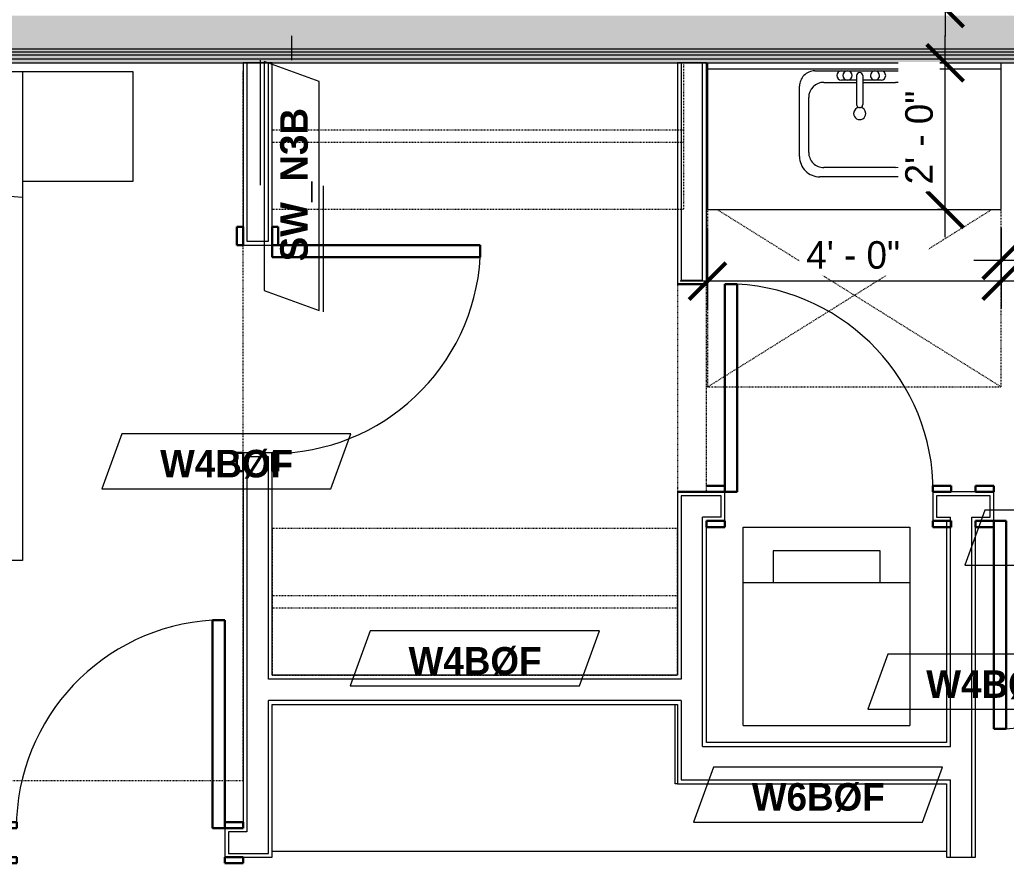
# Model space of a CAD drawing. Header units: inches. Extents: x -4010 to -1872, y 9846 to 12241.
# Drawn here: x -3726.6 to -3565.3, y 10702.8 to 10840.8 of the extents above; entities that cross this region are included whole.
import ezdxf

# ---------------------------------------------------------------- set-up
doc = ezdxf.new("R2010")
doc.units = ezdxf.units.IN
doc.header["$MEASUREMENT"] = 0
doc.linetypes.add('Dash', pattern=[0.25, 0.125, -0.125])
doc.linetypes.add('Overhead', pattern=[0.15625, 0.09375, -0.0625])
for name, color, linetype, lineweight in [('0-1', 7, 'Continuous', 5), ('A-ANNO-DIMS', 211, 'Continuous', 9), ('A-ANNO-DIMS-48', 211, 'Continuous', 9), ('A-DETL-GENF-3', 92, 'Overhead', 9), ('A-DETL-MEDM', 33, 'Continuous', 30), ('A-DOOR-3', 31, 'Continuous', 9), ('A-DOOR-4', 31, 'Continuous', 30), ('A-DOOR-FRAM-3', 31, 'Continuous', 30), ('A-GENM', 5, 'Continuous', 9), ('A-GENM-HDLN', 13, 'Dash', 9), ('A-WALL', 113, 'Continuous', 18), ('A-WALL-2', 250, 'Continuous', 18), ('A-WALL-3', 113, 'Continuous', 9), ('A-WALL-IDEN', 211, 'Continuous', 9), ('I-FURN', 30, 'Continuous', 9), ('I-FURN-HDLN', 30, 'Dash', 9), ('I-WALL-1', 21, 'Continuous', 18), ('I-WALL-2', 241, 'Continuous', 5), ('I-WALL-3', 7, 'Continuous', 9), ('P-SANR-FIXT', 6, 'Continuous', 9), ('Q-CASE', 31, 'Continuous', 9), ('Q-CASE-HDLN', 31, 'Dash', 9)]:
    doc.layers.add(name, color=color, linetype=linetype, lineweight=lineweight)
doc.styles.add('Century Gothic', font='ufonts.com_century-gothic.ttf', dxfattribs={"height": 4.5})
doc.styles.add('Century Gothic_B', font='GOTHICB.TTF', dxfattribs={"height": 4.5})
doc.dimstyles.new('OD_1__HACK_2', dxfattribs={"dimscale": 12, "dimtxt": 4.698757, "dimasz": 0.5, "dimexe": 0.375, "dimexo": 0.25, "dimgap": 0.0625, "dimtad": 1, "dimdec": 4, "dimrnd": 0.0625, "dimzin": 3, "dimdsep": 46, "dimlunit": 4, "dimtxsty": 'Century Gothic', "dimblk1": 'OBLIQUE', "dimblk2": 'OBLIQUE', "dimsah": 1, "dimcen": 0.09, "dimdle": 0.375, "dimazin": 0, "dimtfac": 1, "dimtdec": 4, "dimtix": 1, "dimtmove": 0, "dimatfit": 3, "dimfxl": 1, "dimtvp": 1, "dimtfill": 1, "dimfrac": 2, "dimtolj": 1, "dimtzin": 0, "dimarcsym": 2})

# ---------------------------------------------------------------- blocks, each defined once
blk = doc.blocks.new('CTR - 1st Phase - Common Walls_rvt-1-UNITS PLANS - 3RD FLOOR')
at = {"layer": 'I-WALL-1'}
blk.add_hatch(color=256, dxfattribs=at).paths.add_polyline_path([(-3489.45, 10833.75), (-3487.3, 10833.75), (-3487.3, 10834.38), (-3852.47, 10834.38), (-3852.47, 10833.75), (-3494.85, 10833.75)], flags=0)
at = {"layer": 'I-WALL-2'}
for points in [[(-3487.3, 10836), (-3486.67, 10836), (-3486.67, 10841.5), (-3852.47, 10841.5), (-3852.47, 10836), (-3494.85, 10836)], [(-3486.67, 10835.5), (-3486.67, 10836), (-3852.47, 10836), (-3852.47, 10835.5), (-3487.3, 10835.5)], [(-3494.85, 10835), (-3486.67, 10835), (-3486.67, 10835.5), (-3852.47, 10835.5), (-3852.47, 10835), (-3512.01, 10835)], [(-3486.67, 10834.38), (-3486.67, 10835), (-3852.47, 10835), (-3852.47, 10834.38), (-3487.3, 10834.38)]]:
    blk.add_hatch(color=256, dxfattribs=at).paths.add_polyline_path(points, flags=0)
at = {"layer": 'A-WALL-2'}
for p, q in [((-3487.3, 10836), (-3852.47, 10836)), ((-3487.3, 10835.5), (-3852.47, 10835.5)), ((-3487.3, 10835), (-3852.47, 10835)), ((-3487.3, 10834.38), (-3852.47, 10834.38))]:
    blk.add_line(p, q, dxfattribs=at)
at = {"layer": 'I-WALL-3'}
blk.add_line((-3852.47, 10833.75), (-3527.82, 10833.75), dxfattribs=at)
blk = doc.blocks.new('SWING - SINGLE - FLUSH - 2-10 x 6-8 - PRIVACY-3199407-UNITS PLANS - 3RD FLOOR')
at = {"layer": 'A-DOOR-3'}
blk.add_arc((17, 2.37), 34.07, 93.3657, 180, dxfattribs=at)
at = {"layer": 'A-DOOR-4'}
for p, q in [((15, 2.37), (15, 36.38)), ((17, 36.38), (15, 36.38)), ((17, 2.37), (17, 36.38)), ((17, 2.37), (15, 2.37))]:
    blk.add_line(p, q, dxfattribs=at)
at = {"layer": 'A-DOOR-FRAM-3'}
for p, q in [((-17, 3.37), (-20, 3.37)), ((-20, 3.37), (-20, 2.37)), ((-17, 2.37), (-17, 3.37)), ((20, 3.37), (17, 3.37)), ((17, 3.37), (17, 2.37)), ((20, 2.37), (20, 3.37)), ((-20, 2.37), (-17, 2.37)), ((17, 2.37), (20, 2.37)), ((-17, -2.38), (-20, -2.38)), ((-20, -2.38), (-20, -3.38)), ((-17, -3.38), (-17, -2.38)), ((20, -2.38), (17, -2.38)), ((17, -2.38), (17, -3.38)), ((20, -3.38), (20, -2.38)), ((-20, -3.38), (-17, -3.38)), ((17, -3.38), (20, -3.38))]:
    blk.add_line(p, q, dxfattribs=at)
blk = doc.blocks.new('OD_CW_Closet - OD_CW_Closet-3838442-UNITS PLANS - 3RD FLOOR')
at = {"layer": 'Q-CASE-HDLN'}
for p, q in [((0.74, -24), (0.74, 0)), ((0.74, 0), (67.99, 0)), ((67.99, 0), (67.99, -24)), ((0.74, -11), (67.99, -11)), ((0.74, -13), (67.99, -13)), ((67.99, -24), (0.74, -24))]:
    blk.add_line(p, q, dxfattribs=at)
blk = doc.blocks.new('Bed-Standard - King 78_ x 80_-V9-UNITS PLANS - 3RD FLOOR')
at = {"layer": 'I-FURN'}
for p, q in [((-28.31, 41.8), (49.69, 41.8)), ((-28.31, -38.2), (-28.31, 41.8)), ((49.69, 41.8), (49.69, -38.2)), ((49.69, -24.2), (-28.31, -17.63)), ((-25.31, -24.2), (46.69, -24.2)), ((-25.31, -36.2), (-25.31, -24.2)), ((46.69, -36.2), (46.69, -24.2)), ((-25.31, -36.2), (46.69, -36.2)), ((49.69, -38.2), (-28.31, -38.2))]:
    blk.add_line(p, q, dxfattribs=at)
at = {"layer": 'I-FURN-HDLN'}
for p, q in [((-64.31, 77.8), (73.69, 77.8)), ((-64.31, 27.19), (-64.31, 77.8)), ((67.69, 77.8), (67.69, 49.81)), ((73.69, 77.8), (73.69, 49.25)), ((67.69, 40.75), (67.69, -38.2)), ((73.69, 40.75), (73.69, -38.2)), ((-64.31, -9.81), (-64.31, 24.19)), ((-64.31, -38.2), (-64.31, -12.81))]:
    blk.add_line(p, q, dxfattribs=at)
blk = doc.blocks.new('SWING - SINGLE - FLUSH - 2-10 x 6-8 - PRIVACY-3199405-UNITS PLANS - 3RD FLOOR')
at = {"layer": 'A-DOOR-3'}
blk.add_arc((17, -2.37), 34.07, 180, 266.6343, dxfattribs=at)
at = {"layer": 'A-DOOR-4'}
for p, q in [((15, -2.37), (15, -36.38)), ((17, -2.37), (15, -2.37)), ((17, -2.37), (17, -36.38)), ((17, -36.38), (15, -36.38))]:
    blk.add_line(p, q, dxfattribs=at)
at = {"layer": 'A-DOOR-FRAM-3'}
for p, q in [((-20, 2.38), (-20, 3.38)), ((-20, 3.38), (-17, 3.38)), ((-17, 3.38), (-17, 2.38)), ((17, 2.38), (17, 3.38)), ((17, 3.38), (20, 3.38)), ((20, 3.38), (20, 2.38)), ((-17, 2.38), (-20, 2.38)), ((20, 2.38), (17, 2.38)), ((-20, -2.37), (-17, -2.37)), ((-20, -3.37), (-20, -2.37)), ((-17, -2.37), (-17, -3.37)), ((17, -2.37), (20, -2.37)), ((17, -3.37), (17, -2.37)), ((20, -2.37), (20, -3.37)), ((-17, -3.37), (-20, -3.37)), ((20, -3.37), (17, -3.37))]:
    blk.add_line(p, q, dxfattribs=at)
blk = doc.blocks.new('Table-Night Stand - 18_ x 18_ x 24_-V15-UNITS PLANS - 3RD FLOOR')
at = {"layer": 'I-FURN'}
for p, q in [((0.15, 0), (18.15, 0)), ((0.15, -18), (0.15, 0)), ((18.15, -18), (0.15, -18))]:
    blk.add_line(p, q, dxfattribs=at)
blk = doc.blocks.new('Stacked Washer and Dryer - 26_x25_ - Private-3627842-UNITS PLANS - 3RD FLOOR')
at = {"layer": 'P-SANR-FIXT'}
for p, q in [((0, 13.625), (32.4375, 13.625)), ((0, 13.625), (0, -13.625)), ((23.34375, -13.625), (23.34375, 13.625)), ((32.4375, 13.625), (32.4375, -13.625)), ((28.53125, 8.75), (23.34375, 8.75)), ((28.53125, -8.75), (28.53125, 8.75)), ((23.34375, -8.75), (28.53125, -8.75)), ((32.4375, -13.625), (0, -13.625))]:
    blk.add_line(p, q, dxfattribs=at)
blk = doc.blocks.new('Door-Opening - 34_ x 80_-3928388-UNITS PLANS - 3RD FLOOR')
at = {"layer": 'A-DETL-GENF-3'}
for p, q in [((16.68, 2.38), (-17.32, 2.38)), ((-17.32, -2.37), (16.68, -2.37))]:
    blk.add_line(p, q, dxfattribs=at)
at = {"layer": 'A-DETL-MEDM'}
for p, q in [((-17.32, 2.38), (-17.32, -2.37)), ((16.68, -2.37), (16.68, 2.38))]:
    blk.add_line(p, q, dxfattribs=at)
blk = doc.blocks.new('M_Sink Vanity-Square - 500 x 440mm-1372835-UNITS PLANS - 3RD FLOOR')
at = {"layer": 'P-SANR-FIXT'}
for p, q in [((-5.72, 10.23), (7.14, 10.23)), ((-5.22, 8.73), (6.46, 8.73)), ((-9.22, -4.59), (-9.22, 6.73)), ((10.46, 6.91), (10.46, -4.59)), ((-7.72, -2.72), (-7.72, 6.23)), ((8.96, 6.23), (8.96, -2.72)), ((0.12, -6.33), (0.12, -1.59)), ((1.12, -6.33), (1.12, -1.59)), ((0.12, -5.22), (-5.22, -5.22)), ((-2.88, -5.59), (0.12, -5.59)), ((6.46, -5.22), (1.12, -5.22)), ((1.12, -5.59), (3.62, -5.59)), ((7.96, -7.09), (-6.72, -7.09)), ((3.62, -7.09), (-2.88, -7.09))]:
    blk.add_line(p, q, dxfattribs=at)
for centre, radius, start, end in [((-5.72, 6.73), 3.5, 90, 180), ((7.14, 6.91), 3.32, 360, 90), ((-5.22, 6.23), 2.5, 90, 180), ((6.46, 6.23), 2.5, 360, 90), ((0.62, -0.13), 1, 360, 180), ((0.62, -0.13), 1, 180, 0), ((0.62, -1.59), 0.5, 360, 180), ((-5.22, -2.72), 2.5, 180, 270), ((6.46, -2.72), 2.5, 270, 360), ((-6.72, -4.59), 2.5, 180, 270), ((7.96, -4.59), 2.5, 270, 0), ((-2.88, -6.34), 0.75, 90, 270), ((-1.88, -6.34), 0.75, 360, 180), ((-1.88, -6.34), 0.75, 180, 0), ((0.62, -6.33), 0.5, 180, 0), ((2.62, -6.34), 0.75, 0, 180), ((2.62, -6.34), 0.75, 180, 0), ((3.62, -6.34), 0.75, 270, 90)]:
    blk.add_arc(centre, radius, start, end, dxfattribs=at)
blk = doc.blocks.new('Bath Vanity - Bath Vanity 48_-3150017-UNITS PLANS - 3RD FLOOR')
at = {"layer": 'Q-CASE'}
for p, q in [((24.74, 24), (-23.26, 24)), ((-23.26, 24), (-23.26, 1)), ((24.74, 1), (24.74, 24))]:
    blk.add_line(p, q, dxfattribs=at)
blk = doc.blocks.new('ADA Clearances - 30_x48_-V26-UNITS PLANS - 3RD FLOOR')
at = {"layer": 'A-GENM-HDLN'}
for p, q in [((-14, -22.41), (15, 24)), ((15, 24), (-14, 24)), ((15, -24), (15, 24)), ((15, -24), (-14, 22.41)), ((-14, -24), (15, -24))]:
    blk.add_line(p, q, dxfattribs=at)
blk = doc.blocks.new('BATHROOM MIRROR - BATHROOM MIRROR 48_-3123886-UNITS PLANS - 3RD FLOOR')
at = {"layer": 'Q-CASE'}
for p, q in [((-23.26, -23), (24.74, -23)), ((-23.26, -23), (-23.26, -24)), ((24.74, -24), (-23.26, -24)), ((24.74, -24), (24.74, -23))]:
    blk.add_line(p, q, dxfattribs=at)
blk = doc.blocks.new('SWING - SINGLE - FLUSH - 2-10 x 6-8 - PASSAGE-3928390-UNITS PLANS - 3RD FLOOR')
at = {"layer": 'A-DOOR-3'}
blk.add_arc((17, -2.37), 34.07, 180, 266.6343, dxfattribs=at)
at = {"layer": 'A-DOOR-4'}
for p, q in [((15, -2.37), (15, -36.38)), ((17, -2.37), (15, -2.37)), ((17, -2.37), (17, -36.38)), ((17, -36.38), (15, -36.38))]:
    blk.add_line(p, q, dxfattribs=at)
at = {"layer": 'A-DOOR-FRAM-3'}
for p, q in [((-20, 2.38), (-20, 3.38)), ((-20, 3.38), (-17, 3.38)), ((-17, 3.38), (-17, 2.38)), ((17, 2.38), (17, 3.38)), ((17, 3.38), (20, 3.38)), ((20, 3.38), (20, 2.38)), ((-17, 2.38), (-20, 2.38)), ((20, 2.38), (17, 2.38)), ((-20, -2.37), (-17, -2.37)), ((-20, -3.37), (-20, -2.37)), ((-17, -2.37), (-17, -3.37)), ((17, -2.37), (20, -2.37)), ((17, -3.37), (17, -2.37)), ((-17, -3.37), (-20, -3.37)), ((20, -3.37), (17, -3.37))]:
    blk.add_line(p, q, dxfattribs=at)
blk = doc.blocks.new('OD_CW_Closet - OD_CW_Closet-3890306-UNITS PLANS - 3RD FLOOR')
at = {"layer": 'Q-CASE-HDLN'}
for p, q in [((66.99, 24), (0.74, 24)), ((0.74, 24), (0.74, 0)), ((66.99, 0), (66.99, 24)), ((0.74, 13), (66.99, 13)), ((0.74, 11), (66.99, 11)), ((0.74, 0), (66.99, 0))]:
    blk.add_line(p, q, dxfattribs=at)
blk = doc.blocks.new('Casework 16 - Casework 1-3930324-UNITS PLANS - 3RD FLOOR')
at = {"layer": 'Q-CASE'}
for p, q in [((-3619.4, 10715.81), (-3619.4, 10728.81)), ((-3619.05, 10715.81), (-3619.4, 10715.81)), ((-3685.3, 10704.81), (-3575.05, 10704.81))]:
    blk.add_line(p, q, dxfattribs=at)
blk = doc.blocks.new('DIMBLOCK189-UNITS PLANS - 3RD FLOOR')
at = {"layer": 'A-ANNO-DIMS-48'}
for p, q in [((-3614.11, 10806.75), (-3614.11, 10793.57)), ((-3614.11, 10798.07), (-3614.11, 10806.75)), ((-3566.11, 10806.75), (-3566.11, 10793.57)), ((-3566.11, 10798.07), (-3566.11, 10806.75)), ((-3561.61, 10798.07), (-3618.61, 10798.07))]:
    blk.add_line(p, q, dxfattribs=at)
at = {"layer": 'A-ANNO-DIMS-48', "lineweight": 50}
for p, q in [((-3614.11, 10798.07), (-3611.11, 10801.07)), ((-3566.11, 10798.07), (-3563.11, 10801.07)), ((-3614.11, 10798.07), (-3617.11, 10795.07)), ((-3566.11, 10798.07), (-3569.11, 10795.07))]:
    blk.add_line(p, q, dxfattribs=at)
at = {"layer": 'A-ANNO-DIMS-48', "color": 0, "insert": (-3597.98, 10804.59), "char_height": 4.5, "width": 18.8845, "attachment_point": 1, "line_spacing_factor": 0.984502, "style": 'Century Gothic', "bg_fill": 3, "box_fill_scale": 1.25, "bg_fill_color": 256, "bg_fill_true_color": 13158600, "bg_fill_transparency": 0}
blk.add_mtext('4\' - 0"', dxfattribs=at)
blk = doc.blocks.new('_Oblique')
at = {"color": 0, "linetype": 'ByBlock', "lineweight": -2}
blk.add_line((-0.5, -0.5), (0.5, 0.5), dxfattribs=at)
blk = doc.blocks.new('DIMBLOCK190-UNITS PLANS - 3RD FLOOR')
at = {"layer": 'A-ANNO-DIMS-48', "lineweight": 50}
for p, q in [((-3575.29, 10833.75), (-3578.29, 10836.75)), ((-3575.29, 10833.75), (-3572.29, 10830.75)), ((-3575.29, 10809.75), (-3578.29, 10812.75)), ((-3575.29, 10809.75), (-3572.29, 10806.75))]:
    blk.add_line(p, q, dxfattribs=at)
at = {"layer": 'A-ANNO-DIMS-48'}
for p, q in [((-3575.29, 10805.25), (-3575.29, 10838.25)), ((-3576.53, 10833.75), (-3570.79, 10833.75)), ((-3575.29, 10833.75), (-3576.53, 10833.75)), ((-3576.53, 10809.75), (-3570.79, 10809.75)), ((-3575.29, 10809.75), (-3576.53, 10809.75))]:
    blk.add_line(p, q, dxfattribs=at)
at = {"layer": 'A-ANNO-DIMS-48', "color": 0, "insert": (-3581.81, 10813.88), "char_height": 4.5, "width": 18.8845, "attachment_point": 1, "rotation": 90, "line_spacing_factor": 0.984502, "style": 'Century Gothic', "bg_fill": 3, "box_fill_scale": 1.25, "bg_fill_color": 256, "bg_fill_true_color": 13158600, "bg_fill_transparency": 0}
blk.add_mtext('2\' - 0"', dxfattribs=at)
blk = doc.blocks.new('DIMBLOCK191-UNITS PLANS - 3RD FLOOR')
at = {"layer": 'A-ANNO-DIMS-48'}
for p, q in [((-3566.11, 10806.75), (-3566.11, 10796.94)), ((-3566.11, 10801.44), (-3566.11, 10806.75)), ((-3532.57, 10800.2), (-3532.57, 10805.94)), ((-3528.07, 10801.44), (-3570.61, 10801.44)), ((-3532.57, 10801.44), (-3532.57, 10800.2))]:
    blk.add_line(p, q, dxfattribs=at)
at = {"layer": 'A-ANNO-DIMS-48', "lineweight": 50}
for p, q in [((-3566.11, 10801.44), (-3563.11, 10804.44)), ((-3532.57, 10801.44), (-3529.57, 10804.44)), ((-3566.11, 10801.44), (-3569.11, 10798.44)), ((-3532.57, 10801.44), (-3535.57, 10798.44))]:
    blk.add_line(p, q, dxfattribs=at)
at = {"layer": 'A-ANNO-DIMS-48', "color": 0, "insert": (-3560.6, 10807.96), "char_height": 4.5, "width": 27.029, "attachment_point": 1, "line_spacing_factor": 0.984502, "style": 'Century Gothic', "bg_fill": 3, "box_fill_scale": 1.25, "bg_fill_color": 256, "bg_fill_true_color": 13158600, "bg_fill_transparency": 0}
blk.add_mtext('33" MIN', dxfattribs=at)
blk = doc.blocks.new('DIMBLOCK194-UNITS PLANS - 3RD FLOOR')
at = {"layer": 'A-ANNO-DIMS-48'}
for p, q in [((-3575.29, 10871.13), (-3575.29, 10838.13)), ((-3574.05, 10866.63), (-3579.79, 10866.63)), ((-3575.29, 10866.63), (-3574.05, 10866.63)), ((-3574.05, 10842.63), (-3579.79, 10842.63)), ((-3575.29, 10842.63), (-3574.05, 10842.63))]:
    blk.add_line(p, q, dxfattribs=at)
at = {"layer": 'A-ANNO-DIMS-48', "lineweight": 50}
for p, q in [((-3575.29, 10866.63), (-3578.29, 10869.63)), ((-3575.29, 10866.63), (-3572.29, 10863.63)), ((-3575.29, 10842.63), (-3578.29, 10845.63)), ((-3575.29, 10842.63), (-3572.29, 10839.63))]:
    blk.add_line(p, q, dxfattribs=at)
at = {"layer": 'A-ANNO-DIMS-48', "color": 0, "insert": (-3581.81, 10846.76), "char_height": 4.5, "width": 18.8845, "attachment_point": 1, "rotation": 90, "line_spacing_factor": 0.984502, "style": 'Century Gothic', "bg_fill": 3, "box_fill_scale": 1.25, "bg_fill_color": 256, "bg_fill_true_color": 13158600, "bg_fill_transparency": 0}
blk.add_mtext('2\' - 0"', dxfattribs=at)
blk = doc.blocks.new('Wall Tag - Shear Wall-3956451-UNITS PLANS - 3RD FLOOR')
at = {"layer": 'A-WALL-IDEN'}
for p, q in [((0.4291, 0.1068), (0.0033, 0.1068)), ((-0.3561, 0.0937), (-0.4244, -0.0937)), ((0.4244, 0.0937), (-0.3561, 0.0937)), ((0.3561, -0.0937), (0.4244, 0.0937)), ((-0.4244, -0.0937), (0.3561, -0.0937)), ((0, -0.1068), (-0.4291, -0.1068))]:
    blk.add_line(p, q, dxfattribs=at)
blk = doc.blocks.new('Wall Tag - Arch Wall-3956453-UNITS PLANS - 3RD FLOOR')
at = {"layer": 'A-WALL-IDEN'}
for p, q in [((-0.3561, 0.0937), (-0.4244, -0.0937)), ((0.4244, 0.0937), (-0.3561, 0.0937)), ((0.3561, -0.0937), (0.4244, 0.0937)), ((-0.4244, -0.0937), (0.3561, -0.0937))]:
    blk.add_line(p, q, dxfattribs=at)

msp = doc.modelspace()

# ---------------------------------------------------------------- linework, layer by layer
at = {"layer": 'A-WALL'}
for p, q in [((-3689.42374, 10833.7519), (-3689.42374, 10804.56899)), ((-3685.92374, 10804.56899), (-3685.92374, 10833.7519)), ((-3618.42374, 10833.7519), (-3618.42374, 10798.1894)), ((-3614.92374, 10798.1894), (-3614.92374, 10833.7519)), ((-3689.42374, 10804.56899), (-3685.92374, 10804.56899)), ((-3618.42374, 10798.1894), (-3614.92374, 10798.1894)), ((-3689.42374, 10769.31899), (-3689.42374, 10707.9394)), ((-3685.92374, 10769.31899), (-3689.42374, 10769.31899)), ((-3685.92374, 10732.9394), (-3685.92374, 10769.31899)), ((-3611.92374, 10762.9394), (-3618.42374, 10762.9394)), ((-3618.42374, 10762.9394), (-3618.42374, 10732.9394)), ((-3611.92374, 10759.4394), (-3611.92374, 10762.9394)), ((-3567.92374, 10762.9394), (-3576.67374, 10762.9394)), ((-3576.67374, 10762.9394), (-3576.67374, 10759.4394)), ((-3567.92374, 10759.4394), (-3567.92374, 10762.9394)), ((-3611.92374, 10759.4394), (-3614.92374, 10759.4394)), ((-3614.92374, 10721.9394), (-3614.92374, 10759.4394)), ((-3576.67374, 10759.4394), (-3574.42374, 10759.4394)), ((-3574.42374, 10721.9394), (-3574.42374, 10759.4394)), ((-3570.92374, 10759.4394), (-3567.92374, 10759.4394)), ((-3570.92374, 10703.8144), (-3570.92374, 10759.4394)), ((-3618.42374, 10732.9394), (-3685.92374, 10732.9394)), ((-3685.92374, 10704.4394), (-3685.92374, 10729.4394)), ((-3618.42374, 10729.4394), (-3685.92374, 10729.4394)), ((-3618.42374, 10729.4394), (-3618.42374, 10716.4394)), ((-3614.92374, 10721.9394), (-3574.42374, 10721.9394)), ((-3618.42374, 10716.4394), (-3574.42374, 10716.4394)), ((-3574.42374, 10703.8144), (-3574.42374, 10716.4394)), ((-3689.42374, 10707.9394), (-3692.42374, 10707.9394)), ((-3692.42374, 10707.9394), (-3692.42374, 10704.4394)), ((-3692.42374, 10704.4394), (-3685.92374, 10704.4394))]:
    msp.add_line(p, q, dxfattribs=at)
at = {"layer": 'A-WALL-3'}
for p, q in [((-3685.29874, 10833.7519), (-3690.04874, 10833.7519)), ((-3690.04874, 10833.7519), (-3690.04874, 10803.94399)), ((-3685.29874, 10803.94399), (-3685.29874, 10833.7519)), ((-3614.29874, 10833.7519), (-3619.04874, 10833.7519)), ((-3619.04874, 10833.7519), (-3619.04874, 10797.5644)), ((-3614.29874, 10797.5644), (-3614.29874, 10833.7519)), ((-3690.04874, 10803.94399), (-3685.29874, 10803.94399)), ((-3685.29874, 10769.94399), (-3690.04874, 10769.94399)), ((-3690.04874, 10769.94399), (-3690.04874, 10708.5644)), ((-3685.29874, 10733.5644), (-3685.29874, 10769.94399)), ((-3619.04874, 10763.5644), (-3619.04874, 10733.5644)), ((-3611.29874, 10763.5644), (-3614.29874, 10763.5644)), ((-3611.29874, 10758.8144), (-3611.29874, 10763.5644)), ((-3567.29874, 10763.5644), (-3577.29874, 10763.5644)), ((-3577.29874, 10763.5644), (-3577.29874, 10758.8144)), ((-3567.29874, 10758.8144), (-3567.29874, 10763.5644)), ((-3614.29874, 10758.8144), (-3611.29874, 10758.8144)), ((-3614.29874, 10722.5644), (-3614.29874, 10758.8144)), ((-3577.29874, 10758.8144), (-3575.04874, 10758.8144)), ((-3575.04874, 10758.8144), (-3575.04874, 10722.5644)), ((-3570.29874, 10758.8144), (-3567.29874, 10758.8144)), ((-3570.29874, 10703.8144), (-3570.29874, 10758.8144)), ((-3619.04874, 10733.5644), (-3685.29874, 10733.5644)), ((-3685.29874, 10703.8144), (-3685.29874, 10728.8144)), ((-3685.29874, 10728.8144), (-3619.04874, 10728.8144)), ((-3619.04874, 10728.8144), (-3619.04874, 10715.8144)), ((-3575.04874, 10722.5644), (-3614.29874, 10722.5644)), ((-3619.04874, 10715.8144), (-3575.04874, 10715.8144)), ((-3575.04874, 10715.8144), (-3575.04874, 10703.8144)), ((-3690.04874, 10708.5644), (-3693.04874, 10708.5644)), ((-3693.04874, 10708.5644), (-3693.04874, 10703.8144)), ((-3693.04874, 10703.8144), (-3685.29874, 10703.8144)), ((-3575.04874, 10703.8144), (-3570.29874, 10703.8144))]:
    msp.add_line(p, q, dxfattribs=at)
at = {"layer": 'A-WALL-IDEN'}
msp.add_line((-3682.11944, 10838.1894), (-3682.11944, 10834.21209), dxfattribs=at)

# ---------------------------------------------------------------- block references
at = {"layer": '0-1'}
msp.add_blockref('CTR - 1st Phase - Common Walls_rvt-1-UNITS PLANS - 3RD FLOOR', (0, 0), dxfattribs=at)
at = {"layer": 'A-DOOR-3'}
for name, p, rotation in [('SWING - SINGLE - FLUSH - 2-10 x 6-8 - PRIVACY-3199405-UNITS PLANS - 3RD FLOOR', (-3687.67374, 10786.94399), 89.9999999999788), ('Door-Opening - 34_ x 80_-3928388-UNITS PLANS - 3RD FLOOR', (-3616.67374, 10780.24201), 270.0000000000393), ('SWING - SINGLE - FLUSH - 2-10 x 6-8 - PASSAGE-3928390-UNITS PLANS - 3RD FLOOR', (-3594.29874, 10761.1894), 180), ('SWING - SINGLE - FLUSH - 2-10 x 6-8 - PRIVACY-3199407-UNITS PLANS - 3RD FLOOR', (-3550.29874, 10761.1894), 180)]:
    msp.add_blockref(name, p, dxfattribs=dict(at, rotation=rotation))
msp.add_blockref('SWING - SINGLE - FLUSH - 2-10 x 6-8 - PRIVACY-3199407-UNITS PLANS - 3RD FLOOR', (-3710.04874, 10706.1894), dxfattribs=at)
at = {"layer": 'A-GENM', "rotation": 269.9999999998668}
msp.add_blockref('ADA Clearances - 30_x48_-V26-UNITS PLANS - 3RD FLOOR', (-3590.11124, 10795.74731), dxfattribs=at)
at = {"layer": 'A-WALL-IDEN', "xscale": 47.99999999999997, "yscale": 47.99999999999997, "zscale": 47.99999999999997, "rotation": 89.99999999999991}
msp.add_blockref('Wall Tag - Shear Wall-3956451-UNITS PLANS - 3RD FLOOR', (-3682.11944, 10813.61454), dxfattribs=at)
at = {"layer": 'A-WALL-IDEN', "xscale": 47.99999999999997, "yscale": 47.99999999999997, "zscale": 47.99999999999997}
for p in [(-3692.80076, 10768.57631), (-3551.67374, 10756.06237), (-3652.17374, 10736.31642), (-3567.54671, 10732.5019), (-3596.06807, 10714.06237)]:
    msp.add_blockref('Wall Tag - Arch Wall-3956453-UNITS PLANS - 3RD FLOOR', p, dxfattribs=at)
at = {"layer": 'I-FURN', "rotation": 180}
for name, p in [('Bed-Standard - King 78_ x 80_-V9-UNITS PLANS - 3RD FLOOR', (-3754.41021, 10794.12914)), ('Table-Night Stand - 18_ x 18_ x 24_-V15-UNITS PLANS - 3RD FLOOR', (-3707.95174, 10814.33405))]:
    msp.add_blockref(name, p, dxfattribs=at)
at = {"layer": 'P-SANR-FIXT'}
for name, p, rotation in [('M_Sink Vanity-Square - 500 x 440mm-1372835-UNITS PLANS - 3RD FLOOR', (-3588.63175, 10825.34815), 180), ('Stacked Washer and Dryer - 26_x25_ - Private-3627842-UNITS PLANS - 3RD FLOOR', (-3594.67374, 10725.3769), 90.00000000004908)]:
    msp.add_blockref(name, p, dxfattribs=dict(at, rotation=rotation))
at = {"layer": 'Q-CASE', "rotation": 180}
for name, p in [('OD_CW_Closet - OD_CW_Closet-3838442-UNITS PLANS - 3RD FLOOR', (-3617.31103, 10809.7519)), ('BATHROOM MIRROR - BATHROOM MIRROR 48_-3123886-UNITS PLANS - 3RD FLOOR', (-3589.37353, 10809.74731)), ('Bath Vanity - Bath Vanity 48_-3150017-UNITS PLANS - 3RD FLOOR', (-3589.37353, 10833.7519)), ('OD_CW_Closet - OD_CW_Closet-3890306-UNITS PLANS - 3RD FLOOR', (-3618.31103, 10757.5644))]:
    msp.add_blockref(name, p, dxfattribs=at)
at = {"layer": 'Q-CASE'}
msp.add_blockref('Casework 16 - Casework 1-3930324-UNITS PLANS - 3RD FLOOR', (0, 0), dxfattribs=at)

# ---------------------------------------------------------------- texts
at = {"layer": 'A-WALL-IDEN', "insert": (-3683.99074, 10801.28829), "char_height": 4.5, "width": 29.694, "attachment_point": 1, "rotation": 90, "style": 'Century Gothic_B'}
msp.add_mtext('SW_N3B', dxfattribs=at)
at = {"layer": 'A-WALL-IDEN', "char_height": 4.5, "width": 26.058, "attachment_point": 1, "style": 'Century Gothic_B'}
for s, insert in [('W4BØF', (-3703.62464, 10770.44761)), ('W4BØF', (-3662.99762, 10738.18772)), ('W4BØF', (-3578.37059, 10734.3732)), ('W6BØF', (-3606.89195, 10715.93367))]:
    msp.add_mtext(s, dxfattribs=dict(at, insert=insert))

# ---------------------------------------------------------------- next in the draw order: dimensions: what is measured, and where the dimension line sits
at = {"layer": 'A-ANNO-DIMS'}
dim = msp.add_linear_dim(base=(-3614.11124, 10798.07333), p1=(-3566.11124, 10809.7519), p2=(-3614.11124, 10809.7519), dimstyle='OD_1__HACK_2', override={"dimpost": '<>', "dimfxl": 48}, dxfattribs=at)
dim.commit()
dim.dimension.update_dxf_attribs({"geometry": 'DIMBLOCK189-UNITS PLANS - 3RD FLOOR', "text_midpoint": (-3590.11124, 10801.18652)})

# ---------------------------------------------------------------- next in the draw order: dimensions: what is measured, and where the dimension line sits
dim = msp.add_linear_dim(base=(-3575.28769, 10833.7519), p1=(-3579.53033, 10809.7519), p2=(-3579.53033, 10833.7519), angle=90, dimstyle='OD_1__HACK_2', override={"dimpost": '<>', "dimfxl": 24}, dxfattribs=at)
dim.commit()
dim.dimension.update_dxf_attribs({"geometry": 'DIMBLOCK190-UNITS PLANS - 3RD FLOOR', "text_midpoint": (-3578.40088, 10821.7519)})

# ---------------------------------------------------------------- next in the draw order: dimensions: what is measured, and where the dimension line sits
dim = msp.add_linear_dim(base=(-3575.28769, 10842.6269), p1=(-3571.04505, 10866.6269), p2=(-3571.04505, 10842.6269), angle=90, dimstyle='OD_1__HACK_2', override={"dimpost": '<>', "dimfxl": 24}, dxfattribs=at)
dim.commit()
dim.dimension.update_dxf_attribs({"geometry": 'DIMBLOCK194-UNITS PLANS - 3RD FLOOR', "text_midpoint": (-3578.40088, 10854.6269)})
dim = msp.add_linear_dim(base=(-3566.11124, 10801.43834), p1=(-3532.57265, 10797.1957), p2=(-3566.11124, 10809.74731), text='33" MIN', dimstyle='OD_1__HACK_2', override={"dimpost": '<>', "dimfxl": 35.810331}, dxfattribs=at)
dim.commit()
dim.dimension.update_dxf_attribs({"geometry": 'DIMBLOCK191-UNITS PLANS - 3RD FLOOR', "text_midpoint": (-3549.34194, 10804.55153)})

doc.saveas('drawing.dxf')
